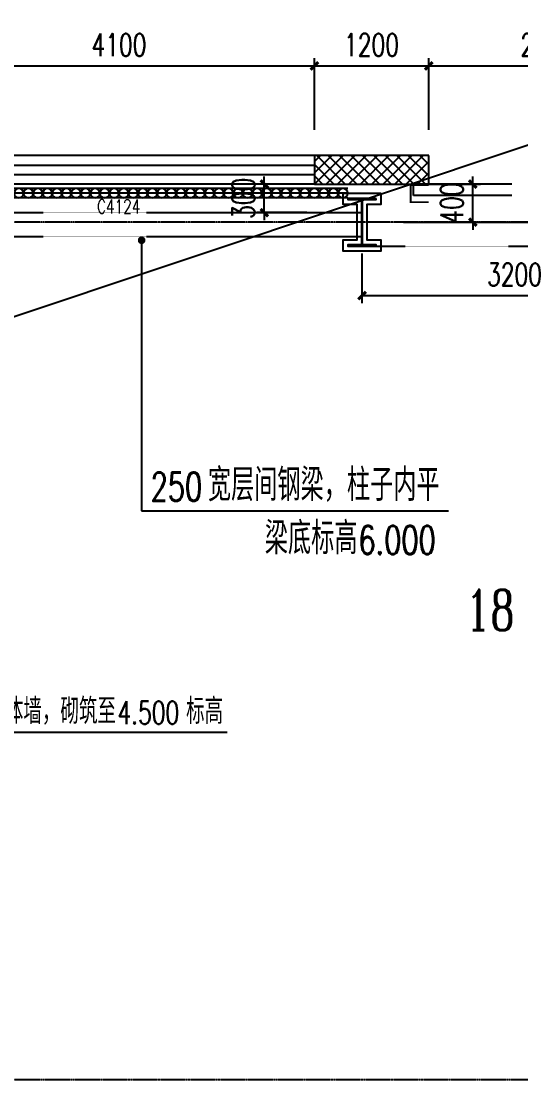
# Model space of a CAD drawing. Extents: x -954573 to 446329, y 489853 to 1226784.
# Drawn here: x -225480 to -220238, y 822820 to 833929 of the extents above; entities that cross this region are included whole.
import ezdxf

# ---------------------------------------------------------------- set-up
doc = ezdxf.new("R2010")
doc.units = 0
doc.header["$LTSCALE"] = 10
doc.header["$MEASUREMENT"] = 0
for name, pattern in [('10平面$0$10平面$0$DASH', [0.35, 0.25, -0.1]), ('10平面$0$DOTE', [2.42, 2, -0.2, 0.02, -0.2]), ('10平面$1$DASH', [0.35, 0.25, -0.1])]:
    doc.linetypes.add(name, pattern=pattern)
doc.layers.get('Defpoints').update_dxf_attribs({"color": 210})
for name, color, linetype in [('10平面$0$10平面$0$WINDOW', 8, 'Continuous'), ('10平面$0$A-AXIS-DOTE', 8, '10平面$0$DOTE'), ('10平面$0$A-AXIS-DP', 8, 'Continuous'), ('10平面$0$A-AXIS-SYMB', 8, 'Continuous'), ('10平面$0$A-HATCH-2', 8, 'Continuous'), ('10平面$0$A-HRAIL', 8, 'Continuous'), ('10平面$0$A-SFCE', 8, 'Continuous'), ('10平面$0$A-WINDOW', 8, 'Continuous'), ('10平面$0$AS-WALL', 8, 'Continuous'), ('10平面$0$DIM_SYMB', 8, 'Continuous'), ('10平面$0$PUB_HATCH', 8, 'Continuous'), ('10平面$0$PUB_TEXT', 8, 'Continuous'), ('10平面$0$建-窗', 8, 'Continuous'), ('10平面$0$建-门窗编号', 8, 'Continuous'), ('A-LIN-V', 9, 'Continuous'), ('建-引出', 3, 'Continuous')]:
    doc.layers.add(name, color=color, linetype=linetype)
doc.styles.add('10平面$0$_TCH_DIM', font='SIMPLEX', dxfattribs={"bigfont": 'GBCBIG'})
doc.styles.add('10平面$0$_TCH_DIM_T3', font='SIMPLEX', dxfattribs={"width": 0.705882, "bigfont": 'GBCBIG'})
doc.styles.add('10平面$0$_TCH_LABEL', font='COMPLEX', dxfattribs={"bigfont": 'GBCBIG'})
doc.styles.add('10平面$0$A-WIN-LABEL', font='SIMPLEX', dxfattribs={"bigfont": 'GBCBIG'})
doc.dimstyles.new('10平面$0$_TCH_ARCH&&80', dxfattribs={"dimtxt": 238, "dimasz": 80, "dimexe": 80, "dimexo": 80, "dimgap": 101, "dimtad": 1, "dimdec": 0, "dimzin": 0, "dimdsep": 46, "dimtxsty": '10平面$0$_TCH_DIM_T3', "dimblk": '10平面$0$_ArchTick', "dimcen": 0.09, "dimclrt": 7, "dimazin": 2, "dimtfac": 1, "dimtdec": 0, "dimtix": 1, "dimtmove": 2, "dimatfit": 3, "dimfxl": 0, "dimtolj": 1, "dimtzin": 0, "dimarcsym": 0})
pattern_1 = [(45, (60, 0), (-60.000061, 60.000061), []), (135, (60, 0), (-60.000061, -60.000061), [])]

# ---------------------------------------------------------------- blocks, each defined once
blk = doc.blocks.new('10平面$0$_ArchTick')
at = {"color": 0, "linetype": 'ByBlock', "const_width": 0.4}
blk.add_lwpolyline([(-0.5, -0.5), (0.5, 0.5)], dxfattribs=at)
blk = doc.blocks.new('*D3177')
at = {"layer": '10平面$0$A-AXIS-DP', "color": 0, "lineweight": -2}
for p, q in [((-1168, 26670), (-1168, 26150)), ((2032, 26670), (2032, 26150)), ((-1168, 26230), (2032, 26230))]:
    blk.add_line(p, q, dxfattribs=at)
at = {"layer": 'Defpoints', "color": 0}
for p in [(-1168, 26750), (2032, 26750), (2032, 26230)]:
    blk.add_point(p, dxfattribs=at)
at = {"layer": '10平面$0$A-AXIS-DP', "color": 0, "lineweight": -2, "xscale": 80, "yscale": 80, "zscale": 80, "rotation": 180}
blk.add_blockref('10平面$0$_ArchTick', (-1168, 26230), dxfattribs=at)
at = {"layer": '10平面$0$A-AXIS-DP', "color": 0, "lineweight": -2, "xscale": 80, "yscale": 80, "zscale": 80}
blk.add_blockref('10平面$0$_ArchTick', (2032, 26230), dxfattribs=at)
at = {"layer": '10平面$0$A-AXIS-DP', "color": 7, "insert": (432, 26450), "char_height": 238, "attachment_point": 5, "style": '10平面$0$_TCH_DIM_T3'}
blk.add_mtext('\\A1;3200', dxfattribs=at)
blk = doc.blocks.new('10平面$0$10平面$0$$DorLib2D$00000126')
at = {"color": 0, "linetype": 'Continuous'}
for p, q in [((-0.532, 0.5), (-0.532, 0.9)), ((0.532, 0.9), (0.532, 0.5))]:
    blk.add_line(p, q, dxfattribs=at)
at = {"color": 0, "linetype": '10平面$0$10平面$0$DASH'}
for p, q in [((-0.532, 0.9), (0.532, 0.9)), ((-0.532, 0.5), (0.532, 0.5))]:
    blk.add_line(p, q, dxfattribs=at)
blk = doc.blocks.new('10平面$0$DOOR2DLIB$SYSLIB$00000123')
at = {"color": 0}
for p, q in [((0.475, -0.0014), (0.475, 0.7521)), ((0.475, 0.7521), (0.5, 0.7521)), ((0.5, -0.0014), (0.5, 0.7521)), ((-0.5, 0), (-0.5, 0.252)), ((-0.475, 0.252), (-0.5, 0.252)), ((-0.475, 0), (-0.475, 0.252)), ((-0.475, 0), (-0.5, 0)), ((0.475, -0.0014), (0.5, -0.0014))]:
    blk.add_line(p, q, dxfattribs=at)
for centre, radius, start, end in [((0.5046, -0.0019), 0.7546, 92.24927, 179.72377), ((-0.5008, 0.0026), 0.2508, 359.78987, 84.09744)]:
    blk.add_arc(centre, radius, start, end, dxfattribs=at)
blk = doc.blocks.new('10平面$0$G$C325EBD4F')
at = {"layer": '10平面$0$PUB_HATCH'}
h = blk.add_hatch(dxfattribs=at)
h.set_pattern_fill('多孔材料', color=256, scale=30, style=0)
h.set_pattern_definition(pattern_1)
h.paths.add_polyline_path([(3700, -50), (3700, 250), (3400, 250)])
h = blk.add_hatch(dxfattribs=at)
h.set_pattern_fill('多孔材料', color=256, scale=30, style=0)
h.set_pattern_definition(pattern_1)
h.paths.add_polyline_path([(3700, -50), (3400, 250), (3400, -300), (3700, -600)])
h = blk.add_hatch(dxfattribs=at)
h.set_pattern_fill('多孔材料', color=256, scale=30, style=0)
h.set_pattern_definition(pattern_1)
h.paths.add_polyline_path([(5500, 250), (5200, 250), (5200, -50)])
h = blk.add_hatch(dxfattribs=at)
h.set_pattern_fill('多孔材料', color=256, scale=30, style=0)
h.set_pattern_definition(pattern_1)
h.paths.add_polyline_path([(5500, 250), (5200, -50), (5200, -600), (5500, -300)])
h = blk.add_hatch(dxfattribs=at)
h.set_pattern_fill('多孔材料', color=256, scale=30, style=0)
h.set_pattern_definition(pattern_1)
h.paths.add_polyline_path([(3700, -600), (3400, -300), (2500, -300), (2500, -600)])
h = blk.add_hatch(dxfattribs=at)
h.set_pattern_fill('多孔材料', color=256, scale=30, style=0)
h.set_pattern_definition(pattern_1)
h.paths.add_polyline_path([(6400, -300), (5500, -300), (5200, -600), (6400, -600)])
at = {"layer": '10平面$0$10平面$0$WINDOW'}
blk.add_line((5200, -50), (3700, -50), dxfattribs=at)
at = {"layer": '10平面$0$AS-WALL'}
for p, q in [((3700, 250), (3400, 250)), ((3400, 250), (3400, -300)), ((3700, -50), (3700, 250)), ((5500, 250), (5200, 250)), ((5200, 250), (5200, -50)), ((5500, 250), (5500, -300)), ((3700, -50), (3700, -600)), ((5200, -50), (5200, -600)), ((3400, -300), (2500, -300)), ((2500, -600), (2500, -300)), ((6400, -300), (5500, -300)), ((6400, -600), (6400, -300)), ((3700, -600), (2500, -600)), ((6400, -600), (5200, -600))]:
    blk.add_line(p, q, dxfattribs=at)
at = {"layer": '10平面$0$10平面$0$WINDOW', "zscale": 300}
for name, p, xscale, yscale, rotation in [('10平面$0$DOOR2DLIB$SYSLIB$00000123', (4450, 100), -1500, 1500, 180.0000000000445), ('10平面$0$10平面$0$$DorLib2D$00000126', (0, -450), 5000, -300, 180.0000000000008)]:
    blk.add_blockref(name, p, dxfattribs=dict(at, xscale=xscale, yscale=yscale, rotation=rotation))
blk = doc.blocks.new('10平面$0$342343243')
at = {"layer": '10平面$0$A-AXIS-DP', "color": 5}
blk.add_lwpolyline([(-155704, 832070), (-155404, 832070), (-155404, 832058), (-155550, 832058), (-155550, 831582), (-155404, 831582), (-155404, 831570), (-155704, 831570), (-155704, 831582), (-155558, 831582), (-155558, 832058), (-155704, 832058), (-155704, 832070)], close=True, dxfattribs=at)
at = {"layer": '10平面$0$A-HATCH-2'}
blk.add_lwpolyline([(-155754, 832120), (-155354, 832120), (-155354, 832008), (-155500, 832008), (-155500, 831632), (-155354, 831632), (-155354, 831520), (-155754, 831520), (-155754, 831632), (-155608, 831632), (-155608, 832008), (-155754, 832008)], close=True, dxfattribs=at)
blk = doc.blocks.new('10平面$0$w4234324')
at = {"layer": '10平面$0$A-AXIS-DP', "xscale": -1}
blk.add_blockref('10平面$0$342343243', (-377458, 0), dxfattribs=at)
blk = doc.blocks.new('*D3363')
at = {"layer": '10平面$0$A-AXIS-DP', "color": 0, "lineweight": -2}
for p, q in [((-221470, 832220), (-220662, 832220)), ((-220742, 832220), (-220742, 832300)), ((-220742, 831820), (-220742, 832220)), ((-221470, 831820), (-220662, 831820)), ((-220742, 831820), (-220742, 831740))]:
    blk.add_line(p, q, dxfattribs=at)
at = {"layer": 'Defpoints', "color": 0}
for p in [(-221550, 832220), (-220742, 832220), (-221550, 831820)]:
    blk.add_point(p, dxfattribs=at)
at = {"layer": '10平面$0$A-AXIS-DP', "color": 0, "lineweight": -2, "xscale": 80, "yscale": 80, "zscale": 80}
for p, rotation in [((-220742, 832220), 270), ((-220742, 831820), 90)]:
    blk.add_blockref('10平面$0$_ArchTick', p, dxfattribs=dict(at, rotation=rotation))
at = {"layer": '10平面$0$A-AXIS-DP', "color": 7, "insert": (-220962, 832020), "char_height": 238, "attachment_point": 5, "rotation": 90, "style": '10平面$0$_TCH_DIM_T3'}
blk.add_mtext('\\A1;400', dxfattribs=at)
blk = doc.blocks.new('10平面$0$3333')
at = {"layer": '10平面$0$A-SFCE', "const_width": 20}
blk.add_lwpolyline([(-227064, 766320), (-227064, 766510), (-227244, 766510), (-227244, 766320)], dxfattribs=at)
blk = doc.blocks.new('10平面$0$99平面图例外参$0$$LinePat$圆环')
for points in [[(0, 150), (300, 150)], [(0, 0), (300, 0)], [(0, -150), (300, -150)]]:
    blk.add_lwpolyline(points)
at = {"color": 0}
blk.add_circle((150, 0), 150, dxfattribs=at)
blk = doc.blocks.new('10平面$0$34242343243')
at = {"layer": '10平面$0$A-HRAIL', "xscale": -0.3333333334560343, "yscale": 0.3333333333333333, "zscale": 0.3333333333333333, "rotation": 5.280501065367523e-11}
for p in [(-225454, 832124), (-225354, 832124), (-225254, 832124), (-225154, 832124), (-225054, 832124), (-224954, 832124), (-224854, 832124), (-224754, 832124), (-224654, 832124), (-224554, 832124), (-224454, 832124), (-224354, 832124), (-224254, 832124), (-224154, 832124), (-224054, 832124), (-223954, 832124), (-223854, 832124), (-223754, 832124), (-223654, 832124), (-223554, 832124), (-223454, 832124), (-223354, 832124), (-223254, 832124), (-223154, 832124), (-223054, 832124), (-222954, 832124), (-222854, 832124), (-222754, 832124), (-222654, 832124), (-222554, 832124), (-222454, 832124), (-222354, 832124), (-222254, 832124), (-222154, 832124), (-222054, 832124)]:
    blk.add_blockref('10平面$0$99平面图例外参$0$$LinePat$圆环', p, dxfattribs=at)
at = {"layer": '10平面$0$A-SFCE', "rotation": 90}
blk.add_blockref('10平面$0$3333', (545115, 1059274), dxfattribs=at)
blk = doc.blocks.new('*D3548')
at = {"layer": '10平面$0$A-AXIS-DP', "color": 0, "lineweight": -2}
for p, q in [((-222484, 832220), (-223009, 832220)), ((-222929, 832220), (-222929, 832300)), ((-222929, 831920), (-222929, 832220)), ((-222484, 831920), (-223009, 831920)), ((-222929, 831920), (-222929, 831840))]:
    blk.add_line(p, q, dxfattribs=at)
at = {"layer": 'Defpoints', "color": 0}
for p in [(-222929, 832220), (-222404, 832220), (-222404, 831920)]:
    blk.add_point(p, dxfattribs=at)
at = {"layer": '10平面$0$A-AXIS-DP', "color": 0, "lineweight": -2, "xscale": 80, "yscale": 80, "zscale": 80}
for p, rotation in [((-222929, 832220), 270), ((-222929, 831920), 90)]:
    blk.add_blockref('10平面$0$_ArchTick', p, dxfattribs=dict(at, rotation=rotation))
at = {"layer": '10平面$0$A-AXIS-DP', "color": 7, "insert": (-223149, 832070), "char_height": 238, "attachment_point": 5, "rotation": 90, "style": '10平面$0$_TCH_DIM_T3'}
blk.add_mtext('\\A1;300', dxfattribs=at)
blk = doc.blocks.new('*D4276')
at = {"layer": '10平面$0$A-AXIS-DP', "color": 0, "lineweight": -2}
for p, q in [((-226504, 832790), (-226504, 833540)), ((-226504, 833460), (-222404, 833460)), ((-222404, 832790), (-222404, 833540))]:
    blk.add_line(p, q, dxfattribs=at)
at = {"layer": 'Defpoints', "color": 0}
for p in [(-222404, 833460), (-226504, 832710), (-222404, 832710)]:
    blk.add_point(p, dxfattribs=at)
at = {"layer": '10平面$0$A-AXIS-DP', "color": 0, "lineweight": -2, "xscale": 80, "yscale": 80, "zscale": 80, "rotation": 180}
blk.add_blockref('10平面$0$_ArchTick', (-226504, 833460), dxfattribs=at)
at = {"layer": '10平面$0$A-AXIS-DP', "color": 0, "lineweight": -2, "xscale": 80, "yscale": 80, "zscale": 80}
blk.add_blockref('10平面$0$_ArchTick', (-222404, 833460), dxfattribs=at)
at = {"layer": '10平面$0$A-AXIS-DP', "color": 7, "insert": (-224454, 833680), "char_height": 238, "attachment_point": 5, "style": '10平面$0$_TCH_DIM_T3'}
blk.add_mtext('\\A1;4100', dxfattribs=at)
blk = doc.blocks.new('*D4277')
at = {"layer": '10平面$0$A-AXIS-DP', "color": 0, "lineweight": -2}
for p, q in [((-222404, 832790), (-222404, 833540)), ((-222404, 833460), (-221204, 833460)), ((-221204, 832790), (-221204, 833540))]:
    blk.add_line(p, q, dxfattribs=at)
at = {"layer": 'Defpoints', "color": 0}
for p in [(-221204, 833460), (-222404, 832710), (-221204, 832710)]:
    blk.add_point(p, dxfattribs=at)
at = {"layer": '10平面$0$A-AXIS-DP', "color": 0, "lineweight": -2, "xscale": 80, "yscale": 80, "zscale": 80, "rotation": 180}
blk.add_blockref('10平面$0$_ArchTick', (-222404, 833460), dxfattribs=at)
at = {"layer": '10平面$0$A-AXIS-DP', "color": 0, "lineweight": -2, "xscale": 80, "yscale": 80, "zscale": 80}
blk.add_blockref('10平面$0$_ArchTick', (-221204, 833460), dxfattribs=at)
at = {"layer": '10平面$0$A-AXIS-DP', "color": 7, "insert": (-221804, 833680), "char_height": 238, "attachment_point": 5, "style": '10平面$0$_TCH_DIM_T3'}
blk.add_mtext('\\A1;1200', dxfattribs=at)
blk = doc.blocks.new('*D4278')
at = {"layer": '10平面$0$A-AXIS-DP', "color": 0, "lineweight": -2}
for p, q in [((-221204, 832790), (-221204, 833540)), ((-221204, 833460), (-218704, 833460)), ((-218704, 832790), (-218704, 833540))]:
    blk.add_line(p, q, dxfattribs=at)
at = {"layer": 'Defpoints', "color": 0}
for p in [(-218704, 833460), (-221204, 832710), (-218704, 832710)]:
    blk.add_point(p, dxfattribs=at)
at = {"layer": '10平面$0$A-AXIS-DP', "color": 0, "lineweight": -2, "xscale": 80, "yscale": 80, "zscale": 80, "rotation": 180}
blk.add_blockref('10平面$0$_ArchTick', (-221204, 833460), dxfattribs=at)
at = {"layer": '10平面$0$A-AXIS-DP', "color": 0, "lineweight": -2, "xscale": 80, "yscale": 80, "zscale": 80}
blk.add_blockref('10平面$0$_ArchTick', (-218704, 833460), dxfattribs=at)
at = {"layer": '10平面$0$A-AXIS-DP', "color": 7, "insert": (-219954, 833680), "char_height": 238, "attachment_point": 5, "style": '10平面$0$_TCH_DIM_T3'}
blk.add_mtext('\\A1;2500', dxfattribs=at)
blk = doc.blocks.new('10平面$0$WINDOW2DLIB$DYNSTYLE$00000005')
at = {"color": 0}
for points in [[(-0.5, 0.5), (-0.5, -0.5)], [(-0.5, 0.5), (0.5, 0.5)], [(0.5, -0.5), (0.5, 0.5)], [(0.5, 0.1667), (-0.5, 0.1667)], [(0.5, -0.1667), (-0.5, -0.1667)], [(-0.5, -0.5), (0.5, -0.5)]]:
    blk.add_lwpolyline(points, dxfattribs=at)
blk = doc.blocks.new('10平面$0$dote')
at = {"layer": '10平面$0$A-AXIS-DOTE'}
for p, q in [((76282.2, 27000), (-41310, 27000)), ((76282.2, 18000), (-41310, 18000))]:
    blk.add_line(p, q, dxfattribs=at)
at = {"layer": '10平面$0$PUB_TEXT', "style": '10平面$0$_TCH_LABEL', "width": 0.705882}
blk.add_text('18', height=425, dxfattribs=at).set_placement((-80.8, 22717.5))
at = {"layer": '10平面$0$A-AXIS-DP'}
dim = blk.add_aligned_dim(p1=(-1167.8, 26750), p2=(2032.2, 26750), distance=-520, dimstyle='10平面$0$_TCH_ARCH&&80', dxfattribs=at)
dim.commit()
dim.dimension.update_dxf_attribs({"geometry": '*D3177', "text_midpoint": (432.2, 26450)})
blk = doc.blocks.new('10平面$0$3243243')
at = {"layer": '10平面$0$A-AXIS-SYMB'}
for p, q in [((-224215.8, 831630), (-224215.8, 828790)), ((-224215.8, 828790), (-220995.8, 828790))]:
    blk.add_line(p, q, dxfattribs=at)
at = {"layer": '10平面$0$A-AXIS-SYMB', "const_width": 40}
blk.add_lwpolyline([(-224215.8, 831650, 1), (-224215.8, 831610, 1)], format="xyb", close=True, dxfattribs=at)
at = {"layer": '10平面$0$A-SFCE', "linetype": '10平面$1$DASH'}
for p, q in [((-226654.2, 831920), (-221900.2, 831920)), ((-226654.2, 831670), (-221900.2, 831670))]:
    blk.add_line(p, q, dxfattribs=at)
at = {"layer": '10平面$0$A-SFCE', "color": 3, "linetype": '10平面$1$DASH'}
for p, q in [((-221900.2, 831820), (-215508.2, 831820)), ((-221754.2, 831570), (-215654.2, 831570))]:
    blk.add_line(p, q, dxfattribs=at)
at = {"layer": '10平面$0$PUB_TEXT', "style": '10平面$0$_TCH_DIM'}
for s, p in [('宽层间钢梁，柱子内平', (-223521, 828895)), ('梁底标高', (-222923.8, 828335))]:
    blk.add_text(s, height=337.59, dxfattribs=at).set_placement(p)
at = {"layer": '10平面$0$PUB_TEXT', "style": '10平面$0$_TCH_DIM', "width": 0.705882}
for s, p in [('250', (-224121, 828895)), ('6.000', (-221940.8, 828335))]:
    blk.add_text(s, height=297.5, dxfattribs=at).set_placement(p)
at = {"layer": '10平面$0$A-AXIS-DP', "color": 1}
dim = blk.add_aligned_dim(p1=(-221550, 831820), p2=(-221550, 832220), distance=-808, dimstyle='10平面$0$_TCH_ARCH&&80', dxfattribs=at)
dim.commit()
dim.dimension.update_dxf_attribs({"geometry": '*D3363', "text_midpoint": (-220962, 832020)})
blk = doc.blocks.new('10平面')
at = {"layer": '10平面$0$PUB_HATCH'}
h = blk.add_hatch(dxfattribs=at)
h.set_pattern_fill('多孔材料', color=256, scale=30, style=0)
h.set_pattern_definition(pattern_1)
h.paths.add_polyline_path([(-221204.2, 832520), (-222404.2, 832520), (-222404.2, 832220), (-221204.2, 832220)])
at = {"layer": '10平面$0$AS-WALL'}
for p, q in [((-221204.2, 832520), (-222404.2, 832520)), ((-222404.2, 832520), (-222404.2, 832220)), ((-221204.2, 832220), (-221204.2, 832520)), ((-222404.2, 832220), (-221204.2, 832220))]:
    blk.add_line(p, q, dxfattribs=at)
at = {"layer": '10平面$0$DIM_SYMB'}
blk.add_line((-225790, 826470), (-223320, 826470), dxfattribs=at)
at = {"layer": '10平面$0$A-AXIS-DP'}
blk.add_blockref('10平面$0$3243243', (0, 0), dxfattribs=at)
at = {"layer": '10平面$0$A-WINDOW'}
blk.add_blockref('10平面$0$w4234324', (0, 0), dxfattribs=at)
at = {"layer": '10平面$0$AS-WALL'}
blk.add_blockref('10平面$0$dote', (-220736.4, 804820), dxfattribs=at)
at = {"layer": '10平面$0$AS-WALL', "xscale": -1, "rotation": 180}
blk.add_blockref('10平面$0$G$C325EBD4F', (-218704.2, 831920), dxfattribs=at)
at = {"layer": '10平面$0$DIM_SYMB'}
blk.add_blockref('10平面$0$34242343243', (0, 0), dxfattribs=at)
at = {"layer": '10平面$0$建-窗'}
ref = blk.add_blockref('10平面$0$WINDOW2DLIB$DYNSTYLE$00000005', (-224454.2, 832370), dxfattribs=dict(at, xscale=-4100, yscale=300, zscale=300, rotation=359.999999999996))
ref.add_attrib('A', 'C4124', (-224684.2, 831910.6), dxfattribs={"layer": '10平面$0$建-门窗编号', "height": 148.75, "style": '10平面$0$A-WIN-LABEL', "width": 0.705882})
at = {"layer": '10平面$0$PUB_TEXT', "style": '10平面$0$_TCH_DIM'}
for s, p in [('砌体墙，砌筑至', (-225845.7, 826554)), ('标高', (-223749.5, 826554))]:
    blk.add_text(s, height=270.07, dxfattribs=at).set_placement(p)
at = {"layer": '10平面$0$PUB_TEXT', "style": '10平面$0$_TCH_DIM', "width": 0.705882}
blk.add_text('4.500', height=238, dxfattribs=at).set_placement((-224469.5, 826554))
at = {"layer": '10平面$0$A-AXIS-DP'}
for p1, p2, distance, picture, middle in [((-226504.2, 832710), (-222404.2, 832710), 750, '*D4276', (-224454.2, 833680)), ((-222404.2, 832710), (-221204.2, 832710), 750, '*D4277', (-221804.2, 833680)), ((-221204.2, 832710), (-218704.2, 832710), 750, '*D4278', (-219954.2, 833680)), ((-222404.2, 831920), (-222404.2, 832220), 524.7, '*D3548', (-223148.8, 832070))]:
    dim = blk.add_aligned_dim(p1=p1, p2=p2, distance=distance, dimstyle='10平面$0$_TCH_ARCH&&80', dxfattribs=at)
    dim.commit()
    dim.dimension.update_dxf_attribs({"geometry": picture, "text_midpoint": middle})

msp = doc.modelspace()

# ---------------------------------------------------------------- block references
at = {"layer": 'A-LIN-V'}
msp.add_blockref('10平面', (0, 0), dxfattribs=at)

# ---------------------------------------------------------------- next in the draw order: linework, layer by layer
at = {"layer": '建-引出'}
msp.add_line((-228520, 829840), (-186000, 844040), dxfattribs=at)

doc.saveas('drawing.dxf')
